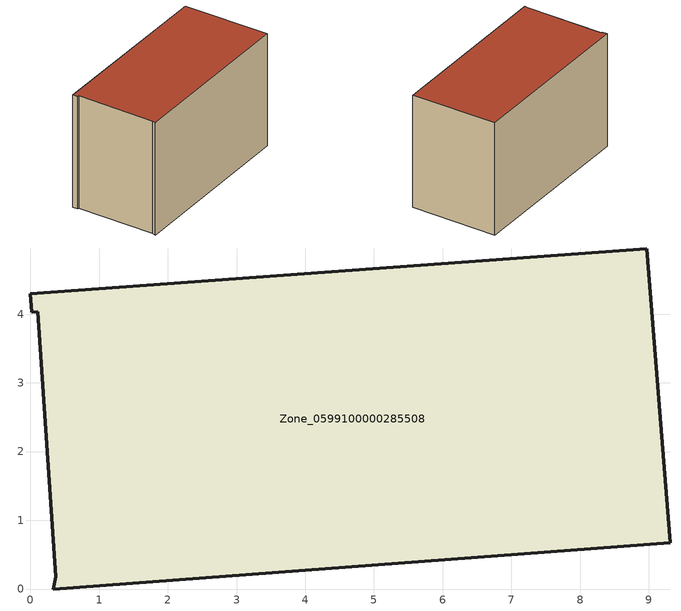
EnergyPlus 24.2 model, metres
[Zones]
Zone_0599100000285508
 floor ground (C_G): 0,4.3 8.97,4.95 9.31,0.67 0.33,0 0.36,0.18 0.1,4.04 0.02,4.03 z0
 wall outside (C_F): 8.97,4.95 0,4.3 0.02,4.03 0.1,4.04 0.36,0.18 0.33,0 9.31,0.67 8.97,4.95 z0:5.76
 roof outside (C_R): 0.1,4.04 0.36,0.18 0.33,0 9.31,0.67 8.97,4.95 0,4.3 0.02,4.03 z5.76
[BUILDING]
Pand.0599100000285508: North Axis=0; Terrain=City; Loads Convergence Tolerance Value=0.04; Temperature Convergence Tolerance Value=0.4; Solar Distribution=FullExterior; Maximum Number of Warmup Days=25; Minimum Number of Warmup Days=1
[Site:Location]
Rotterdam.The.Hague.AP_ZH_NLD Design_Conditions: Latitude=51.96; Longitude=4.45; Time Zone=1; Elevation=-4.5
[SITE:GROUNDTEMPERATURE:BUILDINGSURFACE]
18, 18, 18, 18, 18, 18, 18, 18, 18, 18, 18, 18
[MATERIAL] Thermal Absorptance=0.9; Solar Absorptance=0.7; Visible Absorptance=0.7
Name | Roughness | Thickness | Conductivity | Density | Specific Heat
G.TI.1946-1964 | MediumSmooth | 0.15 | 1 | 540 | 1210
F.TI.1946-1964 | Rough | 0.3 | 0.857143 | 1920 | 840
R.TI.1946-1964 | MediumRough | 0.2 | 0.277778 | 1500 | 1000
[CONSTRUCTION]
C_G: G.TI.1946-1964
C_F: F.TI.1946-1964
C_R: R.TI.1946-1964
[ZONE]
Zone_0599100000285508: Type=1; Multiplier=1; Ceiling Height=Autocalculate; Volume=Autocalculate; Floor Area=autocalculate; Part of Total Floor Area=Yes
[ZONEINFILTRATION:DESIGNFLOWRATE]
Infil_Zone_0599100000285508: Zone or ZoneList or Space or SpaceList=Zone_0599100000285508; Schedule=AlwaysOn; Design Flow Rate Calculation Method=Flow/Area; Flow Rate per Floor Area=0.003; Constant Term Coefficient=1; Temperature Term Coefficient=0; Velocity Term Coefficient=0; Velocity Squared Term Coefficient=0
[HVACTEMPLATE:ZONE:IDEALLOADSAIRSYSTEM]
Zone_0599100000285508: Maximum Heating Supply Air Temperature=50; Minimum Cooling Supply Air Temperature=13; Maximum Heating Supply Air Humidity Ratio=0.0156; Minimum Cooling Supply Air Humidity Ratio=0.0077; Heating Limit=NoLimit; Cooling Limit=NoLimit; Dehumidification Control Type=ConstantSensibleHeatRatio; Cooling Sensible Heat Ratio=0.7; Dehumidification Setpoint=60; Humidification Control Type=None; Humidification Setpoint=30; Outdoor Air Method=None; Outdoor Air Flow Rate per Person=0.00944; Outdoor Air Flow Rate per Zone Floor Area=0; Outdoor Air Flow Rate per Zone=0; Demand Controlled Ventilation Type=None; Outdoor Air Economizer Type=NoEconomizer; Heat Recovery Type=None; Sensible Heat Recovery Effectiveness=0.7; Latent Heat Recovery Effectiveness=0.65
[ZONECONTROL:THERMOSTAT]
ThermostatControl_Zone_0599100000285508: Zone or ZoneList=Zone_0599100000285508; Control Type Schedule=DualSetpointControlType; Control 1=Thermostat_Zone_0599100000285508; Temperature Difference Between Cutout And Setpoint=0
[THERMOSTATSETPOINT:DUALSETPOINT]
Thermostat_Zone_0599100000285508: Heating Setpoint Temperature Schedule=HeatingSetpoint_Zone_0599100000285508; Cooling Setpoint Temperature Schedule=CoolingSetpoint_Zone_0599100000285508
[SCHEDULE:COMPACT]
HeatingSetpoint_Zone_0599100000285508: Through: 12/31, For: AllDays, Until: 24:00, 21
CoolingSetpoint_Zone_0599100000285508: Through: 12/31, For: AllDays, Until: 24:00, 24
DualSetpointControlType: Through: 12/31, For: AllDays, Until: 24:00, 4
AlwaysOn: Through: 12/31, For: AllDays, Until: 24:00, 1
